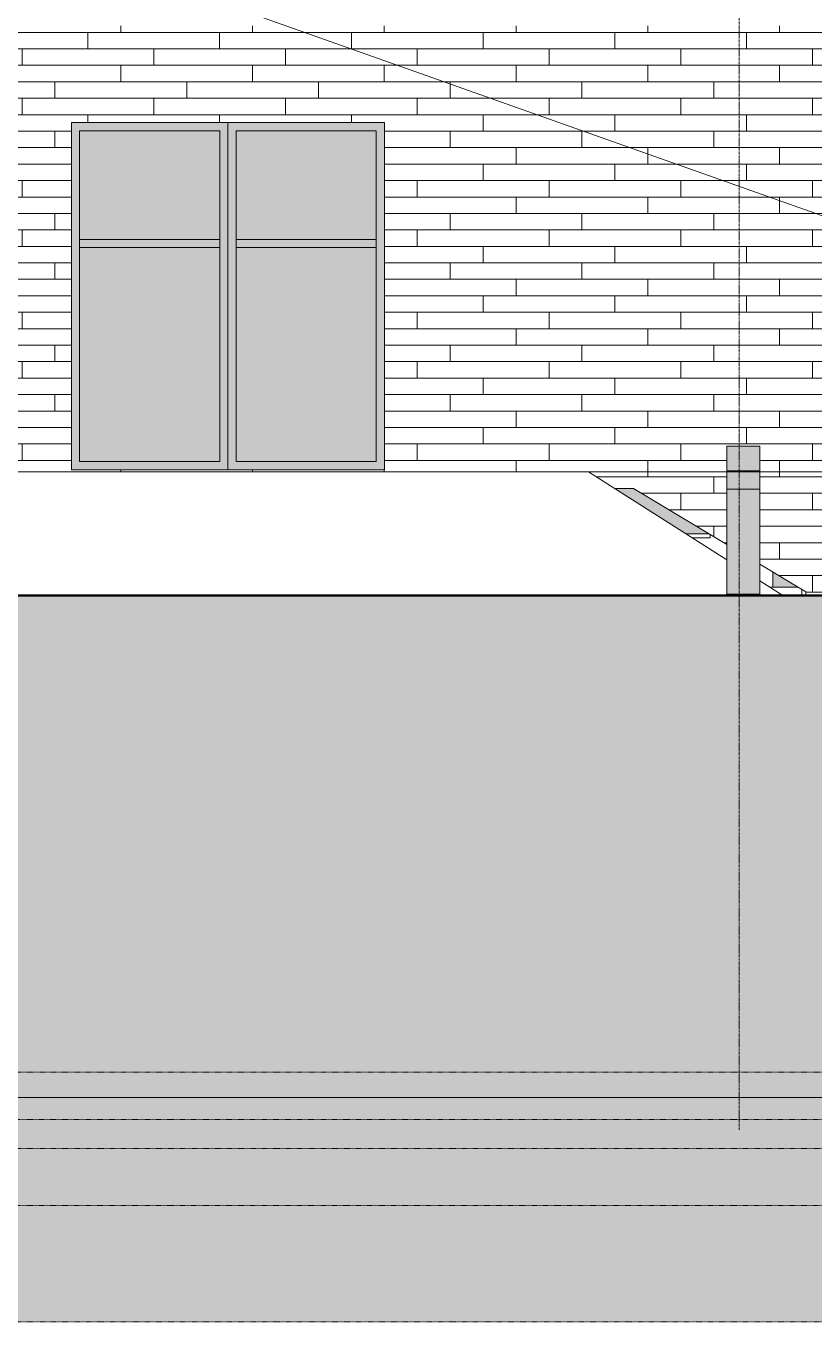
# Model space of a CAD drawing. Header units: inches. Extents: x 1750 to 8392, y -264 to 660.
# Drawn here: x 4984.5 to 5175.9, y -206.6 to 108.4 of the extents above; entities that cross this region are included whole.
import ezdxf

# ---------------------------------------------------------------- set-up
doc = ezdxf.new("R2010")
doc.units = ezdxf.units.IN
doc.header["$MEASUREMENT"] = 0
doc.linetypes.add('Aligning Line 1_8_', pattern=[0.25, 0.125, -0.125])
doc.linetypes.add('Grid Line 1_2_', pattern=[0.875, 0.5, -0.125, 0.125, -0.125])
for name, color, linetype, lineweight in [('0-4', 50, 'Continuous', 5), ('A-FLOR-3', 192, 'Continuous', 5), ('A-FLOR-4', 192, 'Continuous', 9), ('A-FLOR-LEVL-1', 51, 'Grid Line 1_2_', 9), ('A-GLAZ-1', 151, 'Continuous', 9), ('A-WALL-2', 113, 'Continuous', 9), ('A-WALL-3', 254, 'Continuous', 5), ('A-WALL-4', 7, 'Continuous', 9), ('A-WALL-PATT-1', 111, 'Continuous', 9), ('C-TOPO', 7, 'Continuous', 9), ('C-TOPO-1', 250, 'Continuous', 50), ('E-LITE-EQPM', 33, 'Continuous', 9), ('G-ANNO-SYMB', 111, 'Aligning Line 1_8_', 9), ('G-ANNO-SYMB-1', 147, 'Aligning Line 1_8_', 9), ('G-ANNO-TEXT', 231, 'Continuous', 9), ('S-BEAM', 12, 'Continuous', 9), ('S-FNDN-1', 32, 'Continuous', 9), ('S-GRID-1', 1, 'Grid Line 1_2_', 9)]:
    doc.layers.add(name, color=color, linetype=linetype, lineweight=lineweight)

# ---------------------------------------------------------------- blocks, each defined once
blk = doc.blocks.new('CTR  - Topography_rvt-2-BUILDING ELEVATION - NORTH')
at = {"layer": 'C-TOPO'}
h = blk.add_hatch(dxfattribs=at)
h.set_pattern_fill('FP_53', color=256, style=0, pattern_type=2)
h.set_pattern_definition([(0, (12, 0), (24, 24), [24, -24]), (0, (12, 9), (24, 24), [24, -24]), (0, (12, 18), (24, 24), [24, -24]), (90, (15, 21), (-24, 24), [24, -24]), (90, (24, 21), (-24, 24), [24, -24]), (90, (33, 21), (-24, 24), [24, -24])])
h.paths.add_polyline_path([(-12266.32, -206.56), (-9756.5, -206.56), (-9756.5, -5.97), (-9850.93, -12.8), (-9884.03, -18), (-9993.08, -25.01), (-10043.15, -28.41), (-10085.62, -27.08), (-10085.62, -27.08), (-10090.52, -26.93), (-10093.89, -27.25), (-10098.38, -27.25), (-10127.62, -30), (-10150.81, -29.98), (-10171.39, -29.95), (-10408.3, -27.43), (-10466.25, -27.56), (-10486.95, -27.6), (-10517.54, -27.24), (-10526.34, -27.22), (-10534.89, -27.12), (-10585.35, -27.54), (-10642.59, -27.26), (-10678.15, -26.98), (-10823.04, -29.95), (-10880.28, -30), (-12280.07, -30), (-12280.07, -206.56), (-12266.59, -206.56)], flags=0)
for p, q in [((-12054.82, 0), (-11983.83, 0)), ((-11983.83, 0), (-11943.9, 0)), ((-11943.9, 0), (-11883.79, 0)), ((-11883.79, 0), (-11850.19, -21.36)), ((-11842.19, -26.44), (-11836.59, -30)), ((-12011.88, -30), (-12029.2, -30)), ((-12011.88, -30), (-11984.5, -30)), ((-11983.98, -30), (-11984.5, -30)), ((-11983.98, -30), (-11934.52, -30)), ((-11911.64, -30), (-11934.52, -30)), ((-11911.64, -30), (-11867.58, -30)), ((-11867.58, -30), (-11848.64, -30)), ((-11833.47, -30), (-11848.64, -30)), ((-11810.75, -30), (-11833.47, -30))]:
    blk.add_line(p, q, dxfattribs=at)
at = {"layer": 'C-TOPO-1'}
for p, q in [((-12011.88, -30), (-12029.2, -30)), ((-11984.5, -30), (-12011.88, -30)), ((-11983.98, -30), (-11984.5, -30)), ((-11934.52, -30), (-11983.98, -30)), ((-11911.64, -30), (-11934.52, -30)), ((-11867.58, -30), (-11911.64, -30)), ((-11848.64, -30), (-11867.58, -30)), ((-11833.47, -30), (-11848.64, -30)), ((-11810.75, -30), (-11833.47, -30))]:
    blk.add_line(p, q, dxfattribs=at)
blk = doc.blocks.new('CTR - 1st Phase - Common Walls_rvt-2-BUILDING ELEVATION - NORTH')
at = {"layer": 'A-FLOR-LEVL-1'}
for p, q in [((-12376.81, 0), (-9659.78, 0)), ((-12376.81, -30), (-9659.78, -30)), ((-12376.81, -152), (-9659.78, -152))]:
    blk.add_line(p, q, dxfattribs=at)
at = {"layer": 'G-ANNO-SYMB-1'}
for p, q in [((-9756.5, -145.84), (-12280.04, -145.84)), ((-9756.5, -164.42), (-12280.07, -164.42))]:
    blk.add_line(p, q, dxfattribs=at)
blk = doc.blocks.new('CTR - 1st Phase -Stairs _ Elevators_rvt-2-BUILDING ELEVATION - NORTH')
at = {"layer": 'A-WALL-3'}
blk.add_hatch(color=256, dxfattribs=at).paths.add_polyline_path([(-11838.99, -28), (-11832.91, -28), (-11838.99, -24.35)], flags=0)
at = {"layer": 'A-FLOR-LEVL-1'}
for p, q in [((-12376.81, 0), (-9659.78, 0)), ((-12376.81, -30), (-9659.78, -30)), ((-12376.81, -152), (-9659.78, -152))]:
    blk.add_line(p, q, dxfattribs=at)
at = {"layer": 'A-WALL-4'}
blk.add_line((-11838.99, -28), (-11838.99, -24.35), dxfattribs=at)
at = {"layer": 'G-ANNO-SYMB-1'}
blk.add_line((-9756.5, -206.49), (-12280.07, -206.49), dxfattribs=at)
blk = doc.blocks.new('_THE_ WINDOW _ DOOR - Window - 1st Floor-V39-BUILDING ELEVATION - NORTH')
at = {"layer": 'A-GLAZ-1'}
h = blk.add_hatch(color=256, dxfattribs=at)
h.paths.add_polyline_path([(-10281.01, 0.5), (-10242.99, 0.5), (-10242.99, 84.88), (-10281.01, 84.88), (-10281.01, 68.53)], flags=0)
h.paths.add_polyline_path([(-10244.99, 2.5), (-10279.01, 2.5), (-10279.01, 82.88), (-10244.99, 82.88), (-10244.99, 68.53)], flags=0)
h = blk.add_hatch(color=256, dxfattribs=at)
h.paths.add_polyline_path([(-10279.01, 2.5), (-10244.99, 2.5), (-10244.99, 54.5), (-10279.01, 54.5), (-10279.01, 36.53)], flags=0)
h.paths.add_polyline_path([(-10271.36, 56.5), (-10244.99, 56.5), (-10244.99, 82.88), (-10279.01, 82.88), (-10279.01, 56.5)], flags=0)
blk.add_hatch(color=256, dxfattribs=at).paths.add_polyline_path([(-10244.99, 54.5), (-10244.99, 56.5), (-10279.01, 56.5), (-10279.01, 54.5), (-10250.64, 54.5)], flags=0)
for p, q in [((-10242.99, 84.88), (-10281.01, 84.88)), ((-10281.01, 84.88), (-10281.01, 0.5)), ((-10279.01, 2.5), (-10279.01, 82.88)), ((-10279.01, 82.88), (-10244.99, 82.88)), ((-10244.99, 82.88), (-10244.99, 2.5)), ((-10242.99, 0.5), (-10242.99, 84.88)), ((-10279.01, 56.5), (-10279.01, 54.5)), ((-10244.99, 56.5), (-10279.01, 56.5)), ((-10279.01, 54.5), (-10244.99, 54.5)), ((-10244.99, 54.5), (-10244.99, 56.5)), ((-10281.01, 0.5), (-10242.99, 0.5)), ((-10244.99, 2.5), (-10279.01, 2.5))]:
    blk.add_line(p, q, dxfattribs=at)
blk = doc.blocks.new('Pathway_Cooper_McGraw-Edison _BSC-BRC_Round - Pathway_Cooper_McGraw-Edison _BSC-BRC_Round-V48-BUILDING ELEVATION - NORTH')
at = {"layer": 'E-LITE-EQPM'}
for points in [[(-12122.18, 0.28), (-12121.15, 0.28), (-12121.15, 6.28), (-12125.15, 6.28), (-12125.15, 0.28), (-12122.35, 0.28)], [(-12120.11, 0.28), (-12117.15, 0.28), (-12117.15, 6.28), (-12121.15, 6.28), (-12121.15, 0.28)], [(-12125.15, -4.22), (-12121.15, -4.22), (-12121.15, 0.28), (-12125.15, 0.28), (-12125.15, -0.24)], [(-12117.68, -4.22), (-12117.15, -4.22), (-12117.15, 0.28), (-12121.15, 0.28), (-12121.15, -4.22), (-12118.32, -4.22)], [(-12125.15, -29.72), (-12121.15, -29.72), (-12121.15, -4.22), (-12125.15, -4.22), (-12125.15, -23.17)], [(-12117.15, -29.72), (-12117.15, -4.22), (-12121.15, -4.22), (-12121.15, -29.72), (-12117.28, -29.72)]]:
    blk.add_hatch(color=256, dxfattribs=at).paths.add_polyline_path(points, flags=0)
for p, q in [((-12125.15, 6.28), (-12125.15, 0.28)), ((-12125.15, 6.28), (-12121.15, 6.28)), ((-12121.15, 6.28), (-12117.15, 6.28)), ((-12117.15, 0.28), (-12117.15, 6.28)), ((-12121.15, 0.28), (-12125.15, 0.28)), ((-12125.15, 0.28), (-12125.15, -4.22)), ((-12125.15, 0.28), (-12121.15, 0.28)), ((-12117.15, 0.28), (-12121.15, 0.28)), ((-12121.15, 0.28), (-12117.15, 0.28)), ((-12117.15, -4.22), (-12117.15, 0.28)), ((-12121.15, -4.22), (-12125.15, -4.22)), ((-12125.15, -4.22), (-12125.15, -29.72)), ((-12125.15, -4.22), (-12121.15, -4.22)), ((-12117.15, -4.22), (-12121.15, -4.22)), ((-12121.15, -4.22), (-12117.15, -4.22)), ((-12117.15, -29.72), (-12117.15, -4.22)), ((-12121.15, -29.72), (-12125.15, -29.72)), ((-12117.15, -29.72), (-12121.15, -29.72))]:
    blk.add_line(p, q, dxfattribs=at)
blk = doc.blocks.new('Inverted Tee Beam - 24IT32-2543542-BUILDING ELEVATION - NORTH')
at = {"layer": 'S-BEAM'}
h = blk.add_hatch(dxfattribs=at)
h.set_pattern_fill('FP_82', color=256, style=0, pattern_type=2)
h.set_pattern_definition([(0, (12, 0), (30.72, 7.68), [1.267, -21.773, 1.267, -21.773, -122.88]), (0, (12, 0), (30.72, 7.68), [-46.08, 1.267, -44.813, 1.267, -21.773, -53.76]), (0, (12, 0), (30.72, 7.68), [-115.2, 1.267, -14.093, 1.267, -37.133]), (120, (23.52, 3.84), (-22.011075, 22.7643004), [1.267, -21.773, 1.267, -21.773, -122.88]), (120, (23.52, 3.84), (-22.011075, 22.7643004), [-46.08, 1.267, -44.813, 1.267, -21.773, -53.76]), (120, (23.52, 3.84), (-22.011075, 22.7643004), [-115.2, 1.267, -14.093, 1.267, -37.133]), (240, (27.36, 19.2), (-8.708925, -30.4443004), [1.267, -21.773, 1.267, -21.773, -122.88]), (240, (27.36, 19.2), (-8.708925, -30.4443004), [-46.08, 1.267, -44.813, 1.267, -21.773, -53.76]), (240, (27.36, 19.2), (-8.708925, -30.4443004), [-115.2, 1.267, -14.093, 1.267, -37.133])])
h.paths.add_polyline_path([(-11839.74, -28), (-11838.99, -28), (-11838.99, -24.35), (-11842.19, -22.42), (-11842.19, -26.44)], flags=0)
h.paths.add_polyline_path([(-11850.19, -21.36), (-11850.19, -17.62), (-11854.19, -15.21), (-11854.19, -16), (-11858.61, -16), (-11854.71, -18.48)], flags=0)
for p, q in [((-11854.19, -15.21), (-11854.19, -16)), ((-11854.19, -16), (-11858.61, -16))]:
    blk.add_line(p, q, dxfattribs=at)

msp = doc.modelspace()

# ---------------------------------------------------------------- hatches: boundary and pattern name
at = {"layer": 'A-FLOR-3'}
h = msp.add_hatch(color=256, dxfattribs=at)
h.paths.add_polyline_path([(5144.6906, -15), (5150.3334, -15), (5132.0263, -4), (5127.385, -4), (5132.331, -7.1439)], flags=0)
h.paths.add_polyline_path([(4920.5392, -4.7897), (4922.1133, -4), (4920.5392, -4)], flags=0)
at = {"layer": 'A-WALL-PATT-1'}
h = msp.add_hatch(dxfattribs=at)
h.set_pattern_fill('FP_56', color=256, style=0, pattern_type=2)
h.set_pattern_definition([(0, (4919.5016, -29.2), (0, 4), []), (90, (4919.502, -29.2), (-8, 8), [4, -28]), (90, (4935.502, -25.2), (-8, 8), [4, -28])])
h.paths.add_polyline_path([(5173.8892, -30), (5177.8892, -30), (5177.8892, 58), (5217.8892, 58), (5217.8892, -30), (5245.0892, -30), (5245.0892, 66), (5437.0892, 66), (5437.0892, -30), (5457.8892, -30), (5457.8892, 41.384), (5454.3067, 41.384), (5454.3067, 41.9781), (5454.5529, 41.9781), (5454.6092, 43.2383), (5454.6249, 43.4177), (5455.005, 45.1541), (5455.2665, 45.9544), (5456.0855, 46.8954), (5456.8526, 47.4062), (5456.8526, 47.6562), (5457.0468, 47.6562), (5457.1053, 47.7238), (5456.9202, 47.7238), (5456.9497, 49.2238), (5457.1053, 49.2238), (5457.0127, 49.2913), (5456.8526, 49.2913), (5456.8526, 49.5413), (5456.9497, 49.5413), (5457.0468, 49.6382), (5457.6958, 49.7271), (5457.5506, 49.7102), (5457.5332, 49.744), (5457.5074, 49.7609), (5457.4114, 49.744), (5457.4027, 49.8142), (5457.3581, 49.832), (5457.4027, 49.9275), (5457.7102, 51.8305), (5457.1767, 52.0514), (5456.7107, 52.409), (5456.3532, 52.875), (5456.1284, 53.4177), (5456.0517, 54), (5456.1284, 54.5823), (5456.3532, 55.125), (5456.7107, 55.591), (5457.1767, 55.9486), (5457.7194, 56.1733), (5457.8892, 56.1957), (5457.8892, 109.75), (5456.5392, 109.75), (5456.5392, 108.375), (4915.1892, 108.375), (4915.1892, 36), (4920.5392, 36), (4920.5392, -4), (4922.2933, -4), (4925.7852, -2.2874), (4931.0461, 0), (5121.092, 0), (5127.385, -4), (5132.0263, -4), (5154.6892, -17.6172), (5154.6892, 6.2807), (5162.6892, 6.2807), (5162.6892, -22.4241), (5173.8892, -29.1538), (5173.8892, -29.875)], flags=0)
h.paths.add_polyline_path([(4972.6354, 0.5), (4934.6104, 0.5), (4934.6104, 84.875), (4972.6354, 84.875), (4972.6354, 68.5291)], flags=0)
h.paths.add_polyline_path([(4995.4892, 0.5), (4995.4892, 84.875), (5071.5392, 84.875), (5071.5392, 0.5), (4997.4892, 0.5)], flags=0)
h.paths.add_polyline_path([(5228.3625, 49.7022), (5227.9809, 49.7149), (5228.1735, 49.7022), (5228.3613, 49.7022)], flags=0)
h.paths.add_polyline_path([(5225.7477, 41.384), (5223.8942, 41.384), (5223.8942, 41.9781), (5224.1404, 41.9781), (5224.1967, 43.2383), (5224.2124, 43.4177), (5224.5925, 45.1541), (5224.854, 45.9544), (5225.673, 46.8954), (5226.4401, 47.4062), (5226.4401, 47.6562), (5226.6343, 47.6562), (5226.6928, 47.7238), (5226.5077, 47.7238), (5226.5372, 49.2238), (5226.6928, 49.2238), (5226.6002, 49.2913), (5226.4401, 49.2913), (5226.4401, 49.5413), (5226.5372, 49.5413), (5226.6343, 49.6382), (5227.2833, 49.7271), (5227.1381, 49.7102), (5227.1207, 49.744), (5227.0949, 49.7609), (5226.9989, 49.744), (5226.9902, 49.8142), (5226.9456, 49.832), (5226.9902, 49.9275), (5227.2977, 51.8305), (5226.7642, 52.0514), (5226.2982, 52.409), (5225.9407, 52.875), (5225.7159, 53.4177), (5225.6392, 54), (5225.7159, 54.5823), (5225.9407, 55.125), (5226.2982, 55.591), (5226.7642, 55.9486), (5227.3069, 56.1733), (5227.8892, 56.25), (5228.4716, 56.1733), (5229.0142, 55.9486), (5229.4802, 55.591), (5229.8378, 55.125), (5230.0626, 54.5823), (5230.1392, 54), (5230.0626, 53.4177), (5229.8378, 52.875), (5229.4802, 52.409), (5229.0142, 52.0514), (5228.4814, 51.8267), (5228.8328, 49.8641), (5228.8309, 49.7994), (5228.7344, 49.7967), (5228.7344, 49.751), (5228.7344, 49.7082), (5228.387, 49.707), (5228.58, 49.702), (5229.1782, 49.6186), (5229.2904, 49.5413), (5229.3383, 49.5413), (5229.3383, 49.2913), (5229.1442, 49.2913), (5229.0857, 49.2238), (5229.2708, 49.2238), (5229.2413, 47.7238), (5229.0857, 47.7238), (5229.1824, 47.6562), (5229.3383, 47.6562), (5229.3383, 47.4062), (5230.2144, 46.8113), (5230.9338, 45.926), (5231.3227, 44.662), (5231.5661, 43.4177), (5231.6381, 41.9781), (5231.8843, 41.9781), (5231.8843, 41.384), (5226.2798, 41.384)], flags=0)
h = msp.add_hatch(dxfattribs=at)
h.set_pattern_fill('FP_66', color=256, style=0, pattern_type=2)
h.set_pattern_definition([(0, (17016.879, 0), (0, 9), []), (90, (17016.879, 0), (-9, 6e-16), [])])
h.paths.add_polyline_path([(5173.8504, -30), (5173.8892, -30), (5173.8892, -29.1538), (5171.969, -28), (5165.1428, -28), (5168.2893, -30), (5171.4073, -30)], flags=0)
h.paths.add_polyline_path([(5553.3794, -30), (5569.8892, -30), (5569.8892, -28), (5566.4591, -28), (5566.4591, -29.7193), (5558.4591, -29.7193), (5558.4591, -28), (5457.8892, -28), (5457.8892, -30), (5552.8543, -30)], flags=0)

# ---------------------------------------------------------------- linework, layer by layer
at = {"layer": 'A-FLOR-4'}
msp.add_line((5150.3334, -15), (5144.6906, -15), dxfattribs=at)
at = {"layer": 'A-FLOR-LEVL-1'}
for p, q in [((4628.8196, 0), (7344.3503, 0)), ((4628.8196, -30), (7344.3503, -30)), ((4628.8196, -152), (7344.3503, -152))]:
    msp.add_line(p, q, dxfattribs=at)
at = {"layer": 'A-WALL-2'}
for p, q in [((4995.4892, 0.5), (4995.4892, 84.875)), ((4995.4892, 84.875), (5071.5392, 84.875)), ((5071.5392, 84.875), (5071.5392, 0.5)), ((5071.5392, 0.5), (4995.4892, 0.5)), ((5127.385, -4), (5132.0263, -4)), ((5132.0263, -4), (5154.6892, -17.6172)), ((5162.6892, -22.4241), (5173.8892, -29.1538)), ((5173.8892, -29.1538), (5173.8892, -30))]:
    msp.add_line(p, q, dxfattribs=at)
at = {"layer": 'G-ANNO-SYMB'}
for p, q in [((7248.3819, -157.3105), (4724.8059, -157.3105)), ((7248.3819, -178.2392), (4724.8059, -178.2392))]:
    msp.add_line(p, q, dxfattribs=at)
at = {"layer": 'G-ANNO-TEXT'}
msp.add_line((5283.285, 24.8304), (4798.8746, 196.674), dxfattribs=at)
at = {"layer": 'S-FNDN-1'}
msp.add_line((5171.969, -28), (5165.1428, -28), dxfattribs=at)
at = {"layer": 'S-GRID-1'}
msp.add_line((5157.6892, -159.8356), (5157.6892, 451.8625), dxfattribs=at)

# ---------------------------------------------------------------- block references
at = {"layer": '0-4'}
for name in ['CTR - 1st Phase - Common Walls_rvt-2-BUILDING ELEVATION - NORTH', 'CTR - 1st Phase -Stairs _ Elevators_rvt-2-BUILDING ELEVATION - NORTH', 'CTR  - Topography_rvt-2-BUILDING ELEVATION - NORTH']:
    msp.add_blockref(name, (17004.8786, 0), dxfattribs=at)
at = {"layer": 'A-GLAZ-1'}
for p in [(15276.5036, 0), (15314.5286, 0)]:
    msp.add_blockref('_THE_ WINDOW _ DOOR - Window - 1st Floor-V39-BUILDING ELEVATION - NORTH', p, dxfattribs=at)
at = {"layer": 'E-LITE-EQPM'}
msp.add_blockref('Pathway_Cooper_McGraw-Edison _BSC-BRC_Round - Pathway_Cooper_McGraw-Edison _BSC-BRC_Round-V48-BUILDING ELEVATION - NORTH', (17279.837, 0), dxfattribs=at)
at = {"layer": 'S-BEAM'}
msp.add_blockref('Inverted Tee Beam - 24IT32-2543542-BUILDING ELEVATION - NORTH', (17004.8786, 0), dxfattribs=at)

doc.saveas('drawing.dxf')
